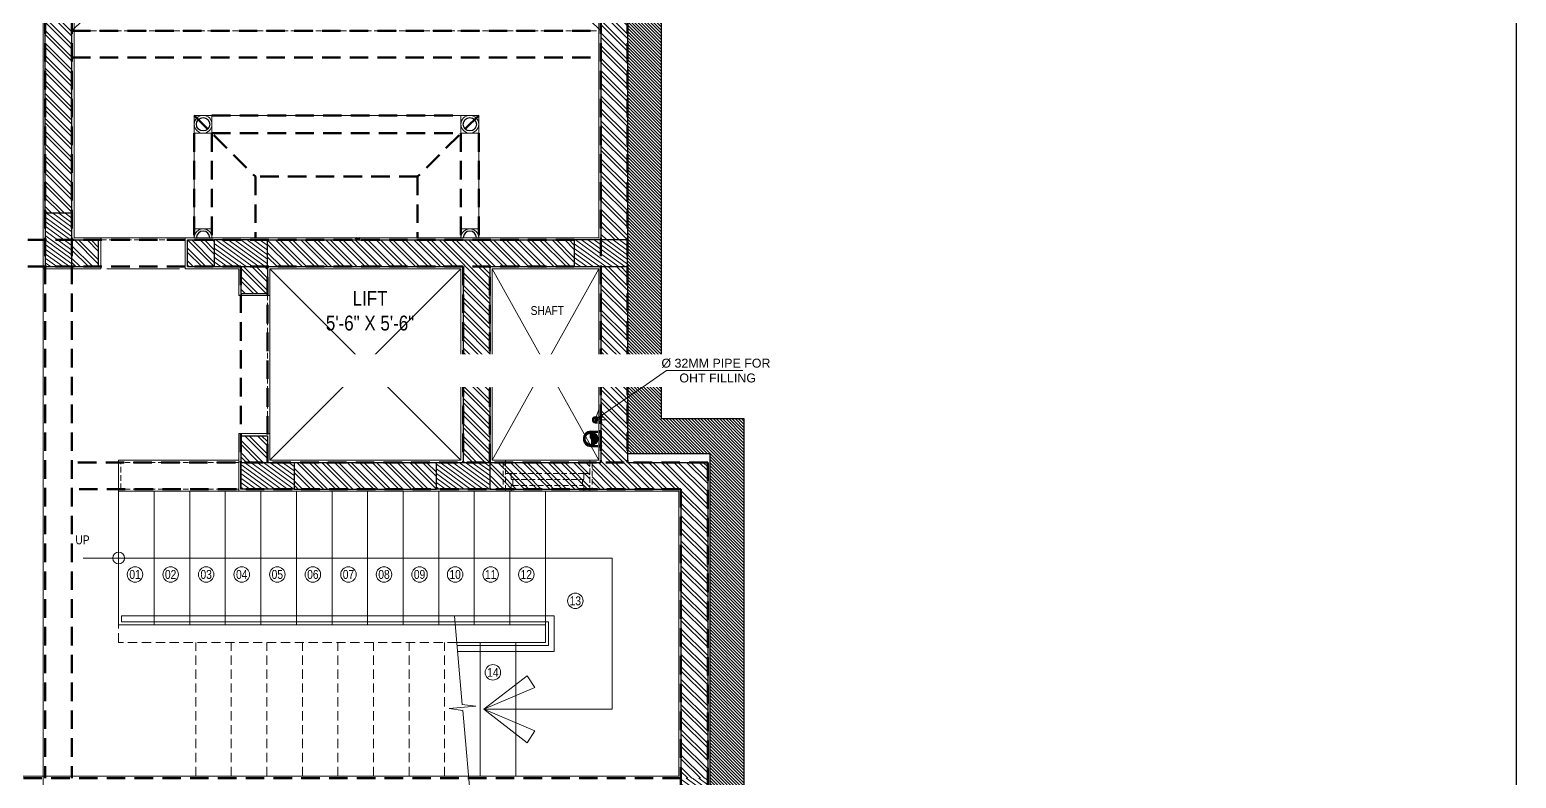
# Model space of a CAD drawing. Header units: inches. Extents: x -190799 to -189704, y -49100 to -46985.
# Drawn here: x -190206 to -189704, y -48061 to -47808 of the extents above; entities that cross this region are included whole.
import ezdxf

# ---------------------------------------------------------------- set-up
doc = ezdxf.new("R2010")
doc.units = ezdxf.units.IN
doc.header["$LTSCALE"] = 25
doc.header["$MEASUREMENT"] = 0
doc.linetypes.add('DASHED2', pattern=[0.375, 0.25, -0.125])
doc.layers.get('0').update_dxf_attribs({"lineweight": 0})
for name, color, linetype, lineweight in [('ANGLE SUPPORT', 7, 'Continuous', 30), ('COLUMN', 1, 'Continuous', 30), ('COLUMNHATCH', 8, 'Continuous', 0), ('cross', 1, 'Continuous', 13), ('CWS', 180, 'Continuous', 18), ('elevation', 6, 'Continuous', 9), ('FURNITURE', 251, 'Continuous', 0), ('hidden', 7, 'DASHED2', 5), ('PLASTER LINE', 1, 'Continuous', 5), ('PP-BEAM', 104, 'DASHED2', 50), ('PP-ROOM 10', 3, 'Continuous', 13), ('PP-ROOM 9', 3, 'Continuous', 13), ('PP-WALL', 7, 'Continuous', 30), ('sechatch', 8, 'Continuous', 0), ('SH - ANGLE SUPPORT', 7, 'Continuous', 30), ('TEXT', 7, 'Continuous', 13), ('WIN', 22, 'Continuous', 0)]:
    doc.layers.add(name, color=color, linetype=linetype, lineweight=lineweight)
doc.layers.add('PP-OUTER ', color=3, linetype='Continuous')
doc.layers.add('SH - RWP', color=140, linetype='Continuous')
doc.styles.add('ARIAL', font='Arial Narrow.ttf')
doc.styles.add('RAJ', font='Arial Narrow.ttf')
doc.dimstyles.new('SANDIM', dxfattribs={"dimtxt": 2, "dimasz": 0.75, "dimexe": 0.5, "dimexo": 0.375, "dimgap": 0.25, "dimtad": 0, "dimdec": 3, "dimzin": 3, "dimdsep": 46, "dimlunit": 4, "dimtxsty": 'ARIAL', "dimblk1": 'ARCHTICK', "dimblk2": 'ARCHTICK', "dimsah": 1, "dimcen": 0.09375, "dimdle": 0.5, "dimclrd": 256, "dimclre": 256, "dimclrt": 256, "dimadec": 0, "dimazin": 0, "dimtfac": 0.75, "dimtdec": 3, "dimtofl": 0, "dimtmove": 1, "dimatfit": 3, "dimldrblk": 'OPEN90', "dimfxl": 1, "dimtolj": 1, "dimtzin": 0, "dimarcsym": 0})
pattern_1 = [(315, (-190005.5472, -48317.744), (2.12132, 2.12132), []), (315, (-190005.5472, -48319.1582), (2.12132, 2.12132), [])]
pattern_2 = [(144.0500546, (141.9624, -2979.5429), (-0.73384782, -1.011912732), [])]
pattern_3 = [(135, (141.9624, -2979.54285), (-0.530330086, -0.530330086), [])]

# ---------------------------------------------------------------- blocks, each defined once
blk = doc.blocks.new('_ArchTick')
at = {"color": 0, "linetype": 'ByBlock', "const_width": 0.15}
blk.add_lwpolyline([(-0.5, -0.5), (0.5, 0.5)], dxfattribs=at)
blk = doc.blocks.new('*X19')
at = {"color": 0}
for p, q in [((113.6, 341.5), (113.7, 341.6)), ((113.7, 341.4), (114.3, 342)), ((113.8, 341.4), (114.3, 341.8)), ((113.9, 341.3), (114.3, 341.7)), ((114, 341.2), (114.3, 341.5)), ((114.1, 341.1), (114.3, 341.3)), ((114.2, 341), (114.3, 341.1)), ((114.3, 340.9), (114.3, 340.9))]:
    blk.add_line(p, q, dxfattribs=at)
blk = doc.blocks.new('rwp')
at = {"layer": 'SH - RWP', "lineweight": 30}
h = blk.add_hatch(color=256, dxfattribs=at)
edge = h.paths.add_edge_path()
edge.add_ellipse((-188950.1, -47122.31), major_axis=(1.13, -1.13), ratio=1, start_angle=96.3386, end_angle=173.6614, ccw=False)
edge.add_ellipse((-188951.1, -47121.06), major_axis=(-1.41, -1.41), ratio=1, start_angle=-45, end_angle=135, ccw=False)
edge.add_ellipse((-188952.1, -47119.81), major_axis=(-1.13, -1.13), ratio=1, start_angle=6.3386, end_angle=83.6614)
at = {"layer": 'SH - ANGLE SUPPORT'}
for p, q in [((-188953.89, -47123.66, -967.95), (-188953.89, -47123.72, -967.95)), ((-188953.89, -47123.66, -967.95), (-188953.89, -47123.72, -967.95)), ((-188953.89, -47123.72, -967.95), (-188953.86, -47123.76, -967.95)), ((-188953.89, -47123.72, -967.95), (-188953.86, -47123.76, -967.95)), ((-188953.16, -47123.76, -967.95), (-188953.86, -47123.76, -967.95)), ((-188953.16, -47123.76, -967.95), (-188953.86, -47123.76, -967.95)), ((-188953.85, -47123.76, -967.95), (-188953.85, -47124.1, -967.95)), ((-188953.85, -47123.76, -967.95), (-188953.85, -47124.1, -967.95)), ((-188953.85, -47124.1, -967.95), (-188953.78, -47124.18, -967.95)), ((-188953.85, -47124.1, -967.95), (-188953.78, -47124.18, -967.95)), ((-188953.67, -47121, -967.95), (-188953.67, -47123.37, -967.95)), ((-188953.67, -47121, -967.95), (-188953.67, -47123.37, -967.95)), ((-188953.67, -47121.75, -967.95), (-188953.35, -47121.75, -967.95)), ((-188953.67, -47121.75, -967.95), (-188953.35, -47121.75, -967.95)), ((-188953.34, -47122.23, -967.95), (-188953.66, -47122.23, -967.95)), ((-188953.34, -47122.23, -967.95), (-188953.66, -47122.23, -967.95)), ((-188953.61, -47123.76, -967.95), (-188953.61, -47124.03, -967.95)), ((-188953.61, -47123.76, -967.95), (-188953.61, -47124.03, -967.95)), ((-188953.4, -47124.03, -967.95), (-188953.4, -47123.76, -967.95)), ((-188953.4, -47124.03, -967.95), (-188953.4, -47123.76, -967.95)), ((-188953.35, -47121.08, -967.95), (-188953.35, -47123.37, -967.95)), ((-188953.35, -47121.08, -967.95), (-188953.35, -47123.37, -967.95)), ((-188953.16, -47124.1, -967.95), (-188953.24, -47124.18, -967.95)), ((-188953.16, -47124.1, -967.95), (-188953.24, -47124.18, -967.95)), ((-188953.12, -47123.72, -967.95), (-188953.16, -47123.76, -967.95)), ((-188953.12, -47123.72, -967.95), (-188953.16, -47123.76, -967.95)), ((-188953.16, -47123.76, -967.95), (-188953.16, -47124.1, -967.95)), ((-188953.16, -47123.76, -967.95), (-188953.16, -47124.1, -967.95)), ((-188953.12, -47123.66, -967.95), (-188953.12, -47123.72, -967.95)), ((-188953.12, -47123.66, -967.95), (-188953.12, -47123.72, -967.95)), ((-188949.07, -47123.66, -967.95), (-188949.07, -47123.72, -967.95)), ((-188949.07, -47123.66, -967.95), (-188949.07, -47123.72, -967.95)), ((-188949.07, -47123.72, -967.95), (-188949.03, -47123.76, -967.95)), ((-188949.07, -47123.72, -967.95), (-188949.03, -47123.76, -967.95)), ((-188949.04, -47123.76, -967.95), (-188948.34, -47123.76, -967.95)), ((-188949.04, -47123.76, -967.95), (-188948.34, -47123.76, -967.95)), ((-188949.03, -47123.76, -967.95), (-188949.03, -47124.1, -967.95)), ((-188949.03, -47123.76, -967.95), (-188949.03, -47124.1, -967.95)), ((-188949.03, -47124.1, -967.95), (-188948.96, -47124.18, -967.95)), ((-188949.03, -47124.1, -967.95), (-188948.96, -47124.18, -967.95)), ((-188948.86, -47122.23, -967.95), (-188948.54, -47122.23, -967.95)), ((-188948.86, -47122.23, -967.95), (-188948.54, -47122.23, -967.95)), ((-188948.86, -47122.23, -967.95), (-188948.54, -47122.23, -967.95)), ((-188948.86, -47122.23, -967.95), (-188948.54, -47122.23, -967.95)), ((-188948.85, -47121.08, -967.95), (-188948.85, -47123.37, -967.95)), ((-188948.85, -47121.08, -967.95), (-188948.85, -47123.37, -967.95)), ((-188948.53, -47121.75, -967.95), (-188948.85, -47121.75, -967.95)), ((-188948.53, -47121.75, -967.95), (-188948.85, -47121.75, -967.95)), ((-188948.53, -47121.75, -967.95), (-188948.85, -47121.75, -967.95)), ((-188948.53, -47121.75, -967.95), (-188948.85, -47121.75, -967.95)), ((-188948.79, -47124.03, -967.95), (-188948.79, -47123.76, -967.95)), ((-188948.79, -47124.03, -967.95), (-188948.79, -47123.76, -967.95)), ((-188948.58, -47123.76, -967.95), (-188948.58, -47124.03, -967.95)), ((-188948.58, -47123.76, -967.95), (-188948.58, -47124.03, -967.95)), ((-188948.53, -47121, -967.95), (-188948.53, -47123.37, -967.95)), ((-188948.53, -47121, -967.95), (-188948.53, -47123.37, -967.95)), ((-188948.34, -47124.1, -967.95), (-188948.42, -47124.18, -967.95)), ((-188948.34, -47124.1, -967.95), (-188948.42, -47124.18, -967.95)), ((-188948.3, -47123.72, -967.95), (-188948.34, -47123.76, -967.95)), ((-188948.3, -47123.72, -967.95), (-188948.34, -47123.76, -967.95)), ((-188948.34, -47123.76, -967.95), (-188948.34, -47124.1, -967.95)), ((-188948.34, -47123.76, -967.95), (-188948.34, -47124.1, -967.95)), ((-188948.3, -47123.66, -967.95), (-188948.3, -47123.72, -967.95)), ((-188948.3, -47123.66, -967.95), (-188948.3, -47123.72, -967.95)), ((-188953.24, -47124.18, -967.95), (-188953.78, -47124.18, -967.95)), ((-188953.24, -47124.18, -967.95), (-188953.78, -47124.18, -967.95)), ((-188953.67, -47124.54, -967.95), (-188953.67, -47124.18, -967.95)), ((-188953.67, -47124.54, -967.95), (-188953.67, -47124.18, -967.95)), ((-188953.67, -47124.54, -967.95), (-188953.61, -47124.59, -967.95)), ((-188953.67, -47124.54, -967.95), (-188953.61, -47124.59, -967.95)), ((-188953.4, -47124.59, -967.95), (-188953.61, -47124.59, -967.95)), ((-188953.4, -47124.59, -967.95), (-188953.61, -47124.59, -967.95)), ((-188953.35, -47124.54, -967.95), (-188953.4, -47124.59, -967.95)), ((-188953.35, -47124.54, -967.95), (-188953.4, -47124.59, -967.95)), ((-188953.35, -47124.54, -967.95), (-188953.35, -47124.18, -967.95)), ((-188953.35, -47124.54, -967.95), (-188953.35, -47124.18, -967.95)), ((-188948.96, -47124.18, -967.95), (-188948.42, -47124.18, -967.95)), ((-188948.96, -47124.18, -967.95), (-188948.42, -47124.18, -967.95)), ((-188948.85, -47124.54, -967.95), (-188948.85, -47124.18, -967.95)), ((-188948.85, -47124.54, -967.95), (-188948.85, -47124.18, -967.95)), ((-188948.85, -47124.54, -967.95), (-188948.79, -47124.59, -967.95)), ((-188948.85, -47124.54, -967.95), (-188948.79, -47124.59, -967.95)), ((-188948.79, -47124.59, -967.95), (-188948.58, -47124.59, -967.95)), ((-188948.79, -47124.59, -967.95), (-188948.58, -47124.59, -967.95)), ((-188948.53, -47124.54, -967.95), (-188948.58, -47124.59, -967.95)), ((-188948.53, -47124.54, -967.95), (-188948.58, -47124.59, -967.95)), ((-188948.53, -47124.54, -967.95), (-188948.53, -47124.18, -967.95)), ((-188948.53, -47124.54, -967.95), (-188948.53, -47124.18, -967.95))]:
    blk.add_line(p, q, dxfattribs=at)
at = {"layer": 'SH - ANGLE SUPPORT', "lineweight": 30, "ltscale": 30}
for radius, start, end in [(2.57, 1.0363, 178.9637), (2.57, 1.0363, 178.9637), (2.25, 358.9649, 180.8913), (2.25, 358.9649, 180.8913)]:
    blk.add_arc((-188951.1, -47121.05, -967.95), radius, start, end, dxfattribs=at)
at = {"layer": 'SH - ANGLE SUPPORT'}
for centre, major_axis, start_param, end_param in [((-188953.86, -47123.95, -967.95), (-0.184, -0.184), 1.32198, 2.080566), ((-188953.86, -47123.95, -967.95), (-0.184, -0.184), 1.32198, 2.080566), ((-188953.39, -47124, -967.95), (-0.157, -0.157), -0.658117, 0.167445), ((-188953.39, -47124, -967.95), (-0.157, -0.157), -0.658117, 0.167445), ((-188953.65, -47123.95, -967.95), (-0.184, -0.184), 1.317026, 2.080566), ((-188953.65, -47123.95, -967.95), (-0.184, -0.184), 1.317026, 2.080566), ((-188953.15, -47123.95, -967.95), (-0.184, 0.184), 1.061026, 1.819613), ((-188953.15, -47123.95, -967.95), (-0.184, 0.184), 1.061026, 1.819613), ((-188949.07, -47123.39, -967.95), (-0.748, -0.748), 3.391711, 3.722963), ((-188949.07, -47123.39, -967.95), (-0.748, -0.748), 3.391711, 3.722963), ((-188949.07, -47123.39, -967.95), (-0.748, -0.748), 3.391711, 3.722963), ((-188949.07, -47123.39, -967.95), (-0.748, -0.748), 3.391711, 3.722963), ((-188949.4, -47123.31, -967.95), (-0.674, -0.674), 3.304859, 3.314801), ((-188949.4, -47123.31, -967.95), (-0.674, -0.674), 3.304859, 3.314801), ((-188949.4, -47123.31, -967.95), (-0.674, -0.674), 3.304859, 3.314801), ((-188949.4, -47123.31, -967.95), (-0.674, -0.674), 3.304859, 3.314801), ((-188949.4, -47123.56, -967.95), (-0.674, 0.674), 4.875655, 4.885597), ((-188949.4, -47123.56, -967.95), (-0.674, 0.674), 4.875655, 4.885597), ((-188949.4, -47123.56, -967.95), (-0.674, 0.674), 4.875655, 4.885597), ((-188949.4, -47123.56, -967.95), (-0.674, 0.674), 4.875655, 4.885597), ((-188949.4, -47123.79, -967.95), (-0.674, 0.674), 4.875655, 4.885597), ((-188949.4, -47123.79, -967.95), (-0.674, 0.674), 4.875655, 4.885597), ((-188949.4, -47123.79, -967.95), (-0.674, 0.674), 4.875655, 4.885597), ((-188949.4, -47123.79, -967.95), (-0.674, 0.674), 4.875655, 4.885597), ((-188948.39, -47121.9, -967.95), (-0.55, -0.55), 0.163266, 0.60927), ((-188948.39, -47121.9, -967.95), (-0.55, -0.55), 0.163266, 0.60927), ((-188948.39, -47121.9, -967.95), (-0.55, -0.55), 0.163266, 0.60927), ((-188948.39, -47121.9, -967.95), (-0.55, -0.55), 0.163266, 0.60927), ((-188948.39, -47122.15, -967.95), (-0.55, -0.55), 0.163266, 0.60927), ((-188948.39, -47122.15, -967.95), (-0.55, -0.55), 0.163266, 0.60927), ((-188948.39, -47122.15, -967.95), (-0.55, -0.55), 0.163266, 0.60927), ((-188948.39, -47122.15, -967.95), (-0.55, -0.55), 0.163266, 0.60927), ((-188948.39, -47122.38, -967.95), (-0.55, 0.55), 1.734062, 2.180066), ((-188948.39, -47122.38, -967.95), (-0.55, 0.55), 1.734062, 2.180066), ((-188948.39, -47122.38, -967.95), (-0.55, 0.55), 1.734062, 2.180066), ((-188948.39, -47122.38, -967.95), (-0.55, 0.55), 1.734062, 2.180066), ((-188953.56, -47124.48, -967.95), (-0.171, 0.171), 5.688779, 5.971834), ((-188953.56, -47124.48, -967.95), (-0.171, 0.171), 5.688779, 5.971834), ((-188953.5, -47124.55, -967.95), (-0.171, 0.171), 5.688779, 6.270402), ((-188953.5, -47124.55, -967.95), (-0.171, 0.171), 5.688779, 6.270402), ((-188953.48, -47124.56, -967.95), (-0.134, 0.134), 5.728383, 6.607487), ((-188953.48, -47124.56, -967.95), (-0.134, 0.134), 5.728383, 6.607487), ((-188953.47, -47124.66, -967.95), (-0.135, -0.135), 4.157023, 5.034816), ((-188953.47, -47124.66, -967.95), (-0.135, -0.135), 4.157023, 5.034816), ((-188953.87, -47123.81, -967.95), (-0.361, -0.361), 1.329768, 1.540799), ((-188953.87, -47123.81, -967.95), (-0.361, -0.361), 1.329768, 1.540799), ((-188953.78, -47124.05, -967.95), (-0.25, 0.25), 3.071035, 3.556541), ((-188953.78, -47124.05, -967.95), (-0.25, 0.25), 3.071035, 3.556541), ((-188953.45, -47124.64, -967.95), (-0.0705, 0.0705), 5.845023, 6.635132), ((-188953.45, -47124.64, -967.95), (-0.0705, 0.0705), 5.845023, 6.635132), ((-188953.77, -47124, -967.95), (-0.317, 0.317), 2.957247, 3.531377), ((-188953.77, -47124, -967.95), (-0.317, 0.317), 2.957247, 3.531377), ((-188953.77, -47124.1, -967.95), (-0.32, 0.32), 2.954779, 3.562598), ((-188953.77, -47124.1, -967.95), (-0.32, 0.32), 2.954779, 3.562598), ((-188953.41, -47124.82, -967.95), (-0.171, -0.171), 4.117982, 4.309007), ((-188953.41, -47124.82, -967.95), (-0.171, -0.171), 4.117982, 4.309007), ((-188953.74, -47124.11, -967.95), (-0.361, -0.361), 1.329768, 1.678717), ((-188953.74, -47124.11, -967.95), (-0.361, -0.361), 1.329768, 1.678717), ((-188953.72, -47124.14, -967.95), (-0.361, -0.361), 1.329768, 1.608854), ((-188953.72, -47124.14, -967.95), (-0.361, -0.361), 1.329768, 1.608854)]:
    blk.add_ellipse(centre, major_axis=major_axis, ratio=1, start_param=start_param, end_param=end_param, dxfattribs=at)
at = {"layer": 'SH - ANGLE SUPPORT', "extrusion": (0, 0, -1)}
for centre, major_axis, start_param, end_param in [((-188953.13, -47123.39, -967.95), (0.748, -0.748), 3.391711, 3.722963), ((-188953.13, -47123.39, -967.95), (0.748, -0.748), 3.391711, 3.722963), ((-188953.81, -47121.9, -967.95), (0.55, -0.55), 0.163266, 0.60927), ((-188953.81, -47121.9, -967.95), (0.55, -0.55), 0.163266, 0.60927), ((-188953.81, -47122.15, -967.95), (0.55, -0.55), 0.163266, 0.60927), ((-188953.81, -47122.15, -967.95), (0.55, -0.55), 0.163266, 0.60927), ((-188953.81, -47122.38, -967.95), (0.55, 0.55), 1.734062, 2.180066), ((-188953.81, -47122.38, -967.95), (0.55, 0.55), 1.734062, 2.180066), ((-188952.8, -47123.31, -967.95), (0.674, -0.674), 3.304859, 3.314801), ((-188952.8, -47123.31, -967.95), (0.674, -0.674), 3.304859, 3.314801), ((-188952.8, -47123.56, -967.95), (0.674, 0.674), 4.875655, 4.885597), ((-188952.8, -47123.56, -967.95), (0.674, 0.674), 4.875655, 4.885597), ((-188952.8, -47123.79, -967.95), (0.674, 0.674), 4.875655, 4.885597), ((-188952.8, -47123.79, -967.95), (0.674, 0.674), 4.875655, 4.885597), ((-188949.04, -47123.95, -967.95), (0.184, 0.184), 1.061026, 1.819613), ((-188949.04, -47123.95, -967.95), (0.184, 0.184), 1.061026, 1.819613), ((-188948.54, -47123.95, -967.95), (0.184, -0.184), 1.317026, 2.080566), ((-188948.54, -47123.95, -967.95), (0.184, -0.184), 1.317026, 2.080566), ((-188948.8, -47124, -967.95), (0.157, -0.157), -0.658117, 0.167445), ((-188948.8, -47124, -967.95), (0.157, -0.157), -0.658117, 0.167445), ((-188948.33, -47123.95, -967.95), (0.184, -0.184), 1.32198, 2.080566), ((-188948.33, -47123.95, -967.95), (0.184, -0.184), 1.32198, 2.080566), ((-188948.43, -47124.1, -967.95), (0.32, 0.32), 2.954779, 3.562598), ((-188948.43, -47124.1, -967.95), (0.32, 0.32), 2.954779, 3.562598), ((-188948.45, -47124.11, -967.95), (0.361, -0.361), 1.329768, 1.678717), ((-188948.45, -47124.11, -967.95), (0.361, -0.361), 1.329768, 1.678717), ((-188948.47, -47124.14, -967.95), (0.361, -0.361), 1.329768, 1.608854), ((-188948.47, -47124.14, -967.95), (0.361, -0.361), 1.329768, 1.608854), ((-188948.42, -47124, -967.95), (0.317, 0.317), 2.957247, 3.531377), ((-188948.42, -47124, -967.95), (0.317, 0.317), 2.957247, 3.531377), ((-188948.42, -47124.05, -967.95), (0.25, 0.25), 3.071035, 3.556541), ((-188948.42, -47124.05, -967.95), (0.25, 0.25), 3.071035, 3.556541), ((-188948.78, -47124.82, -967.95), (0.171, -0.171), 4.117982, 4.309007), ((-188948.78, -47124.82, -967.95), (0.171, -0.171), 4.117982, 4.309007), ((-188948.75, -47124.64, -967.95), (0.0705, 0.0705), 5.845023, 6.635132), ((-188948.75, -47124.64, -967.95), (0.0705, 0.0705), 5.845023, 6.635132), ((-188948.33, -47123.81, -967.95), (0.361, -0.361), 1.329768, 1.540799), ((-188948.33, -47123.81, -967.95), (0.361, -0.361), 1.329768, 1.540799), ((-188948.73, -47124.66, -967.95), (0.135, -0.135), 4.157023, 5.034816), ((-188948.73, -47124.66, -967.95), (0.135, -0.135), 4.157023, 5.034816), ((-188948.72, -47124.56, -967.95), (0.134, 0.134), 5.728383, 6.607487), ((-188948.72, -47124.56, -967.95), (0.134, 0.134), 5.728383, 6.607487), ((-188948.7, -47124.55, -967.95), (0.171, 0.171), 5.688779, 6.270402), ((-188948.7, -47124.55, -967.95), (0.171, 0.171), 5.688779, 6.270402), ((-188948.64, -47124.48, -967.95), (0.171, 0.171), 5.688779, 5.971834), ((-188948.64, -47124.48, -967.95), (0.171, 0.171), 5.688779, 5.971834)]:
    blk.add_ellipse(centre, major_axis=major_axis, ratio=1, start_param=start_param, end_param=end_param, dxfattribs=at)
at = {"layer": 'SH - RWP', "lineweight": 30}
for radius in [2.25, 2]:
    blk.add_circle((-188951.1, -47121.06, -967.95), radius, dxfattribs=at)
for centre, start, end in [((-188952.1, -47119.81, -967.95), 231.3386, 308.6614), ((-188950.1, -47122.31, -967.95), 51.3386, 128.6614)]:
    blk.add_arc(centre, 1.6, start, end, dxfattribs=at)
at = {"layer": 'SH - ANGLE SUPPORT', "extrusion": (0, 0, -1)}
for p, xscale, yscale, zscale, rotation in [((188890.03, -47102.88, 967.95), 0.1862546400225255, 0.1862546399643179, -0.1862546400225255, 270.0000000000002), ((188890.03, -47102.88, 967.95), 0.1862546400225255, 0.1862546400225255, -0.1862546400225255, 270), ((188889.77, -47102.89, 967.95), 0.1862546400225255, 0.1862546399643179, -0.1862546400225255, 270.0000000000002), ((188889.77, -47102.89, 967.95), 0.1862546400225255, 0.1862546400225255, -0.1862546400225255, 270), ((189012.43, -47102.89, 967.95), -0.1862546400225255, 0.1862546400225255, -0.1862546400003328, 90.00000000000017), ((189012.43, -47102.89, 967.95), -0.1862546400225255, 0.1862546400225255, -0.1862546400225255, 89.99999999999997), ((189012.16, -47102.88, 967.95), -0.1862546400225255, 0.1862546400225255, -0.1862546400003328, 90.00000000000017), ((189012.16, -47102.88, 967.95), -0.1862546400225255, 0.1862546400225255, -0.1862546400225255, 89.99999999999997)]:
    blk.add_blockref('*X19', p, dxfattribs=dict(at, xscale=xscale, yscale=yscale, zscale=zscale, rotation=rotation))
blk = doc.blocks.new('*X28')
at = {"color": 0}
for p, q in [((113.6, 341.5), (113.7, 341.6)), ((113.7, 341.4), (114.3, 342)), ((113.8, 341.4), (114.3, 341.8)), ((113.9, 341.3), (114.3, 341.7)), ((114, 341.2), (114.3, 341.5)), ((114.1, 341.1), (114.3, 341.3)), ((114.2, 341), (114.3, 341.1)), ((114.3, 340.9), (114.3, 340.9))]:
    blk.add_line(p, q, dxfattribs=at)
blk = doc.blocks.new('cws')
at = {"layer": 'ANGLE SUPPORT'}
for p, q in [((-188748.61, -47939.01), (-188747.84, -47939.01)), ((-188748.61, -47941.01), (-188747.87, -47941.01)), ((-188748.6, -47939.28), (-188747.84, -47939.28)), ((-188748.6, -47940.74), (-188747.87, -47940.74)), ((-188748.25, -47941.01), (-188748.25, -47940.74)), ((-188748.21, -47939.01), (-188748.21, -47939.28)), ((-188747.34, -47940.59), (-188747.3, -47940.59)), ((-188747.34, -47941.17), (-188747.3, -47941.17)), ((-188747.3, -47938.86), (-188747.26, -47938.86)), ((-188747.3, -47940.59), (-188747.27, -47940.62)), ((-188747.3, -47941.17), (-188747.27, -47941.14)), ((-188747.27, -47940.62), (-188747.01, -47940.62)), ((-188747.27, -47940.62), (-188747.27, -47941.14)), ((-188747.07, -47940.8), (-188747.27, -47940.8)), ((-188747.27, -47940.96), (-188747.07, -47940.96)), ((-188747.27, -47941.14), (-188747.01, -47941.14)), ((-188747.26, -47938.86), (-188747.23, -47938.89)), ((-188747.26, -47939.44), (-188747.23, -47939.41)), ((-188747.23, -47938.89), (-188746.97, -47938.89)), ((-188747.23, -47938.89), (-188747.23, -47939.41)), ((-188747.03, -47939.07), (-188747.23, -47939.07)), ((-188747.23, -47939.23), (-188747.03, -47939.23)), ((-188747.23, -47939.41), (-188746.97, -47939.41)), ((-188747.01, -47940.62), (-188746.95, -47940.67)), ((-188747.01, -47941.14), (-188746.95, -47941.08)), ((-188746.97, -47938.89), (-188746.92, -47938.94)), ((-188746.97, -47939.41), (-188746.92, -47939.35)), ((-188746.95, -47940.67), (-188746.95, -47941.08)), ((-188746.54, -47940.75), (-188746.95, -47940.75)), ((-188746.54, -47941.02), (-188746.95, -47941.02)), ((-188746.92, -47938.94), (-188746.92, -47939.35)), ((-188746.92, -47939.01), (-188746.88, -47939.01)), ((-188746.51, -47939.02), (-188746.92, -47939.02)), ((-188746.51, -47939.29), (-188746.92, -47939.29)), ((-188746.54, -47940.75), (-188746.48, -47940.81)), ((-188746.54, -47941.02), (-188746.48, -47940.96)), ((-188746.51, -47939.02), (-188746.45, -47939.08)), ((-188746.51, -47939.29), (-188746.45, -47939.23)), ((-188746.45, -47939.08), (-188746.45, -47939.23))]:
    blk.add_line(p, q, dxfattribs=at)
for centre, radius, start, end in [((-188748.6, -47940.01), 1, 90, 270), ((-188748.6, -47940.01), 0.73, 90, 270), ((-188747.46, -47941.11), 0.717, 149.3307, 172.4088), ((-188747.43, -47938.92), 0.717, 187.5912, 210.6693), ((-188748.47, -47940.65), 0.527, 315.9279, 349.5546), ((-188748.43, -47939.38), 0.527, 10.4454, 44.0721), ((-188747.12, -47940.61), 0.195, 285.7923, 329.2561), ((-188747.12, -47940.99), 0.195, 30.4601, 74.2077), ((-188747.09, -47940.79), 0.167, 277.2927, 324.5939), ((-188747.12, -47941.15), 0.195, 30.7439, 74.2077), ((-188747.09, -47938.88), 0.195, 285.7923, 329.2561), ((-188747.09, -47939.26), 0.195, 30.4601, 74.2077), ((-188747.05, -47939.06), 0.167, 277.2927, 324.5939), ((-188747.09, -47939.42), 0.195, 30.7439, 74.2077), ((-188747.1, -47941.19), 0.399, 40.9574, 68.7748), ((-188747.06, -47939.46), 0.399, 40.9574, 68.7748), ((-188747.15, -47941.18), 0.507, 34.4378, 59.5944), ((-188747.11, -47939.45), 0.507, 34.4378, 59.5944), ((-188746.53, -47940.87), 0.272, 190.943, 212.1599), ((-188746.49, -47939.14), 0.272, 190.943, 212.1599), ((-188747.04, -47941.18), 0.511, 34.2964, 57.138), ((-188746.52, -47940.85), 0.215, 193.2122, 232.1741), ((-188747, -47939.45), 0.511, 34.2964, 57.138), ((-188746.48, -47939.12), 0.215, 193.2122, 232.1741), ((-188747.04, -47941.15), 0.576, 31.1901, 44.4882), ((-188746.41, -47940.84), 0.215, 193.1799, 233.0945), ((-188747, -47939.42), 0.576, 31.1901, 44.4882), ((-188746.37, -47939.11), 0.215, 193.1799, 233.0945), ((-188746.99, -47941.12), 0.576, 31.1901, 40.9277), ((-188746.44, -47940.81), 0.113, 199.8952, 245.165), ((-188746.95, -47939.39), 0.576, 31.1901, 40.9277), ((-188746.4, -47939.08), 0.113, 199.8952, 245.165), ((-188746.19, -47939.04), 0.272, 190.943, 201.8879)]:
    blk.add_arc(centre, radius, start, end, dxfattribs=at)
at = {"layer": 'CWS', "ltscale": 150}
for radius in [0.73, 0.561]:
    blk.add_circle((-188748.6, -47940.01), radius, dxfattribs=at)
for centre, start, end in [((-188748.35, -47939.73), 132.4277, 227.5723), ((-188748.86, -47940.29), 312.4277, 47.5723)]:
    blk.add_arc(centre, 0.38, start, end, dxfattribs=at)
at = {"layer": 'ANGLE SUPPORT', "xscale": -0.1401260252764783, "yscale": 0.1401260252764783, "zscale": 0.1401260252764783, "rotation": 179.9999999999999}
for p in [(-188762.97, -47892.95), (-188762.97, -47893.11), (-188762.93, -47891.22), (-188762.93, -47891.38)]:
    blk.add_blockref('*X28', p, dxfattribs=at)
blk = doc.blocks.new('zw$A20')
at = {"layer": 'CWS', "ltscale": 30, "insert": (47.79, -35.06), "char_height": 3, "width": 282.5391, "attachment_point": 5, "style": 'RAJ', "bg_fill": 2}
blk.add_mtext('{\\fArial|b0|i0|c0|p34;%%C 32MM PIPE FOR\\P OHT FILLING}', dxfattribs=at)
at = {"layer": 'CWS', "ltscale": 30}
blk.add_leader([(7.05, -51.6), (31.1, -35.04), (56.81, -35.04)], dimstyle='SANDIM', override={"dimasz": 3, "dimgap": 0.25, "dimtad": 0, "dimarcsym": 2}, dxfattribs=at)

msp = doc.modelspace()

# ---------------------------------------------------------------- hatches: boundary and pattern name
at = {"layer": 'COLUMNHATCH', "ltscale": 5}
h = msp.add_hatch(dxfattribs=at)
h.set_pattern_fill('ANSI31', color=5, scale=6, angle=90, style=0)
h.set_pattern_definition(pattern_3)
h.paths.add_polyline_path([(-189965.0167, -47625.8675), (-189976.2667, -47625.8675), (-189976.2667, -47637.127), (-190004.1104, -47637.127), (-190004.1104, -47879.3675), (-190004.1104, -47888.3675), (-190004.1104, -47951.3675), (-189976.4028, -47951.3675), (-189964.9028, -47951.3675), (-189964.9028, -47939.6015), (-189992.7648, -47939.6015), (-189992.7648, -47648.377), (-189965.0167, -47648.377)])
h = msp.add_hatch(dxfattribs=at)
h.set_pattern_fill('ANSI31', color=256, scale=10, angle=99.050055, style=0)
h.set_pattern_definition(pattern_2)
h.paths.add_polyline_path([(-190200.6104, -47870.3675), (-190200.6104, -47888.3675), (-190191.6104, -47888.3675), (-190191.6104, -47870.3675)])
h = msp.add_hatch(dxfattribs=at)
h.set_pattern_fill('ANSI31', color=256, scale=10, angle=99.050055, style=0)
h.set_pattern_definition(pattern_2)
h.paths.add_polyline_path([(-190143.6104, -47888.3675), (-190125.6104, -47888.3675), (-190125.6104, -47879.3675), (-190143.6104, -47879.3675)])
h = msp.add_hatch(dxfattribs=at)
h.set_pattern_fill('ANSI31', color=256, scale=10, angle=99.050055, style=0)
h.set_pattern_definition(pattern_2)
h.paths.add_polyline_path([(-190022.1104, -47888.3675), (-190004.1104, -47888.3675), (-190004.1104, -47879.3675), (-190022.1104, -47879.3675)])
h = msp.add_hatch(dxfattribs=at)
h.set_pattern_fill('ANSI31', color=5, scale=6, angle=90, style=0)
h.set_pattern_definition(pattern_3)
h.paths.add_polyline_path([(-189964.9028, -47951.3675), (-189976.4028, -47951.3675), (-189976.4028, -48128.3675), (-189977.1104, -48128.3675), (-189977.1104, -48219.3675), (-189961.068, -48219.3675), (-189961.068, -48190.6175), (-189964.9028, -48190.6175)])
h = msp.add_hatch(dxfattribs=at)
h.set_pattern_fill('ANSI31', color=256, scale=10, angle=99.050055, style=0)
h.set_pattern_definition(pattern_2)
h.paths.add_polyline_path([(-190134.6104, -47954.3675), (-190116.6104, -47954.3675), (-190116.6104, -47963.3675), (-190134.6104, -47963.3675)])
h = msp.add_hatch(dxfattribs=at)
h.set_pattern_fill('ANSI31', color=256, scale=10, angle=99.050055, style=0)
h.set_pattern_definition(pattern_2)
h.paths.add_polyline_path([(-190068.6104, -47954.3675), (-190050.6104, -47954.3675), (-190050.6104, -47963.3675), (-190068.6104, -47963.3675)])
h = msp.add_hatch(dxfattribs=at)
h.set_pattern_fill('ANSI31', color=256, scale=10, angle=99.050055, style=0)
h.set_pattern_definition(pattern_2)
h.paths.add_polyline_path([(-189986.1104, -48060.8675), (-189986.1104, -48084.8675), (-189977.1104, -48084.8675), (-189977.1104, -48060.8675)])
at = {"layer": 'sechatch', "ltscale": 30}
h = msp.add_hatch(dxfattribs=at)
h.set_pattern_fill('ANSI32,_O', color=256, scale=8, angle=270)
h.set_pattern_definition(pattern_1)
h.paths.add_polyline_path([(-190001.1104, -47625.8675), (-190022.1104, -47625.8675), (-190022.1104, -47634.8675), (-190013.1104, -47634.8675), (-190013.1104, -47879.3675), (-190004.2648, -47879.3675), (-190004.2648, -47637.127), (-190004.1104, -47634.8675), (-190001.1104, -47634.8675)])
h = msp.add_hatch(dxfattribs=at)
h.set_pattern_fill('ANSI32,_O', color=256, scale=8, angle=270)
h.set_pattern_definition(pattern_1)
h.paths.add_polyline_path([(-190191.6104, -47790.8675), (-190200.6104, -47790.8675), (-190200.6104, -47870.3675), (-190191.6104, -47870.3675)])
h = msp.add_hatch(dxfattribs=at)
h.set_pattern_fill('ANSI32,_O', color=256, scale=8, angle=270)
h.set_pattern_definition(pattern_1)
h.paths.add_polyline_path([(-190182.6104, -47879.3675), (-190191.6104, -47879.3675), (-190191.6104, -47888.3675), (-190182.6104, -47888.3675)])
h = msp.add_hatch(dxfattribs=at)
h.set_pattern_fill('ANSI32,_O', color=256, scale=8, angle=270)
h.set_pattern_definition(pattern_1)
h.paths.add_polyline_path([(-190143.6104, -47879.3675), (-190152.6104, -47879.3675), (-190152.6104, -47888.3675), (-190143.6104, -47888.3675)])
h = msp.add_hatch(dxfattribs=at)
h.set_pattern_fill('ANSI32,_O', color=256, scale=8, angle=270)
h.set_pattern_definition(pattern_1)
h.paths.add_polyline_path([(-190022.1104, -47879.3675), (-190125.6104, -47879.3675), (-190125.6104, -47888.3675), (-190059.6104, -47888.3675), (-190059.6104, -47954.3675), (-190050.6104, -47954.3675), (-190050.6104, -47888.3675), (-190022.1104, -47888.3675)])
h = msp.add_hatch(dxfattribs=at)
h.set_pattern_fill('ANSI32,_O', color=256, scale=8, angle=270)
h.set_pattern_definition(pattern_1)
h.paths.add_polyline_path([(-190125.6104, -47888.3675), (-190134.6104, -47888.3675), (-190134.6104, -47897.3675), (-190125.6104, -47897.3675)])
h = msp.add_hatch(dxfattribs=at)
h.set_pattern_fill('ANSI32,_O', color=256, scale=8, angle=270)
h.set_pattern_definition(pattern_1)
h.paths.add_polyline_path([(-189977.1104, -47954.3675), (-190004.1104, -47954.3675), (-190004.1104, -47951.3675), (-190004.2648, -47951.3675), (-190004.2648, -47888.3675), (-190013.1104, -47888.3675), (-190013.1104, -47954.3675), (-190016.1104, -47954.3675), (-190016.1104, -47963.3675), (-189986.1104, -47963.3675), (-189986.1104, -48060.8675), (-189977.1104, -48060.8675)])
h = msp.add_hatch(dxfattribs=at)
h.set_pattern_fill('ANSI32,_O', color=256, scale=8, angle=270)
h.set_pattern_definition(pattern_1)
h.paths.add_polyline_path([(-190125.6104, -47945.3675), (-190134.6104, -47945.3675), (-190134.6104, -47954.3675), (-190125.6104, -47954.3675)])
h = msp.add_hatch(dxfattribs=at)
h.set_pattern_fill('ANSI32,_O', color=256, scale=8, angle=270)
h.set_pattern_definition(pattern_1)
h.paths.add_polyline_path([(-190068.6104, -47954.3675), (-190116.6104, -47954.3675), (-190116.6104, -47963.3675), (-190068.6104, -47963.3675)])
h = msp.add_hatch(dxfattribs=at)
h.set_pattern_fill('ANSI32,_O', color=256, scale=8, angle=270)
h.set_pattern_definition(pattern_1)
h.paths.add_polyline_path([(-190046.1104, -47954.3675), (-190050.6104, -47954.3675), (-190050.6104, -47963.3675), (-190046.1104, -47963.3675)])
h = msp.add_hatch(dxfattribs=at)
h.set_pattern_fill('ANSI32,_O', color=256, scale=8, angle=270)
h.set_pattern_definition(pattern_1)
h.paths.add_polyline_path([(-190045.3604, -47958.1175), (-190045.3604, -47954.3675), (-190046.1104, -47954.3675), (-190046.1104, -47963.3675), (-190045.3604, -47963.3675)])
h = msp.add_hatch(dxfattribs=at)
h.set_pattern_fill('ANSI32,_O', color=256, scale=8, angle=270)
h.set_pattern_definition(pattern_1)
h.paths.add_polyline_path([(-190016.8604, -47954.3675), (-190045.3604, -47954.3675), (-190045.3604, -47958.1175), (-190043.3604, -47958.1175), (-190018.8604, -47958.1175), (-190016.8604, -47958.1175)])
h = msp.add_hatch(dxfattribs=at)
h.set_pattern_fill('ANSI32,_O', color=256, scale=8, angle=270)
h.set_pattern_definition(pattern_1)
h.paths.add_polyline_path([(-190042.8604, -47960.1175), (-190043.3604, -47960.1175), (-190043.3604, -47958.1175), (-190045.3604, -47958.1175), (-190045.3604, -47963.3675), (-190043.3604, -47963.3675), (-190043.3604, -47962.1175), (-190042.8604, -47962.1175)])
h = msp.add_hatch(dxfattribs=at)
h.set_pattern_fill('ANSI32,_O', color=256, scale=8, angle=270)
h.set_pattern_definition(pattern_1)
h.paths.add_polyline_path([(-190018.8604, -47958.1175), (-190043.3604, -47958.1175), (-190043.3604, -47960.1175), (-190042.8604, -47960.1175), (-190019.3604, -47960.1175), (-190018.8604, -47960.1175)])
h = msp.add_hatch(dxfattribs=at)
h.set_pattern_fill('ANSI32,_O', color=256, scale=8, angle=270)
h.set_pattern_definition(pattern_1)
h.paths.add_polyline_path([(-190019.3604, -47960.1175), (-190042.8604, -47960.1175), (-190042.8604, -47962.1175), (-190019.3604, -47962.1175)])
h = msp.add_hatch(dxfattribs=at)
h.set_pattern_fill('ANSI32,_O', color=256, scale=8, angle=270)
h.set_pattern_definition(pattern_1)
h.paths.add_polyline_path([(-190016.8604, -47958.1175), (-190018.8604, -47958.1175), (-190018.8604, -47960.1175), (-190019.3604, -47960.1175), (-190019.3604, -47962.1175), (-190018.8604, -47962.1175), (-190018.8604, -47963.3675), (-190016.8604, -47963.3675)])
h = msp.add_hatch(dxfattribs=at)
h.set_pattern_fill('ANSI32,_O', color=256, scale=8, angle=270)
h.set_pattern_definition(pattern_1)
h.paths.add_polyline_path([(-190018.8604, -47962.1175), (-190019.3604, -47962.1175), (-190042.8604, -47962.1175), (-190043.3604, -47962.1175), (-190043.3604, -47963.3675), (-190018.8604, -47963.3675)])

# ---------------------------------------------------------------- linework, layer by layer
at = {"layer": 'COLUMN'}
for points in [[(-190200.6104, -47870.3675), (-190200.6104, -47888.3675), (-190191.6104, -47888.3675), (-190191.6104, -47870.3675)], [(-190143.6104, -47888.3675), (-190125.6104, -47888.3675), (-190125.6104, -47879.3675), (-190143.6104, -47879.3675)], [(-190022.1104, -47888.3675), (-190004.1104, -47888.3675), (-190004.1104, -47879.3675), (-190022.1104, -47879.3675)], [(-190134.6104, -47954.3675), (-190116.6104, -47954.3675), (-190116.6104, -47963.3675), (-190134.6104, -47963.3675)], [(-190068.6104, -47954.3675), (-190050.6104, -47954.3675), (-190050.6104, -47963.3675), (-190068.6104, -47963.3675)]]:
    msp.add_lwpolyline(points, close=True, dxfattribs=at)
at = {"layer": 'cross'}
for p, q in [((-190191.6104, -47808.8675), (-190013.1104, -47634.8675)), ((-190013.1104, -47808.8675), (-190191.6104, -47634.8675))]:
    msp.add_line(p, q, dxfattribs=at)
at = {"layer": 'elevation'}
for p, q in [((-190144.3604, -47837.3675), (-190060.3604, -47837.3675)), ((-190150.3604, -47875.6175), (-190150.3604, -47843.3675)), ((-190054.3604, -47843.3675), (-190054.3604, -47875.6175)), ((-190181.8604, -47878.6175), (-190153.3604, -47878.6175)), ((-190124.8604, -47953.6175), (-190060.3604, -47889.1175)), ((-190060.3604, -47953.6175), (-190124.8604, -47889.1175)), ((-190049.8604, -47953.6175), (-190013.8604, -47889.1175)), ((-190013.8604, -47953.6175), (-190049.8604, -47889.1175)), ((-190124.8604, -47898.1175), (-190124.8604, -47944.6175)), ((-190175.8604, -47953.6175), (-190135.3604, -47953.6175)), ((-190175.8604, -47953.6175), (-190175.8604, -47964.1175)), ((-190175.8604, -47964.1175), (-190135.3604, -47964.1175))]:
    msp.add_line(p, q, dxfattribs=at)
at = {"layer": 'FURNITURE'}
for p, q in [((-190175.8604, -48009.1175), (-190175.8604, -47964.1175)), ((-190163.8604, -48009.1175), (-190163.8604, -47964.1175)), ((-190151.8604, -48009.1175), (-190151.8604, -47964.1175)), ((-190139.8604, -48009.1175), (-190139.8604, -47964.1175)), ((-190127.8604, -48009.1175), (-190127.8604, -47964.1175)), ((-190115.8604, -48009.1175), (-190115.8604, -47964.1175)), ((-190103.8604, -48009.1175), (-190103.8604, -47964.1175)), ((-190091.8604, -48009.1175), (-190091.8604, -47964.1175)), ((-190079.8604, -48009.1175), (-190079.8604, -47964.1175)), ((-190067.8604, -48009.1175), (-190067.8604, -47964.1175)), ((-190055.8604, -48009.1175), (-190055.8604, -47964.1175)), ((-190043.8604, -48009.1175), (-190043.8604, -47964.1175)), ((-190031.8604, -48009.1175), (-190031.8604, -47964.1175)), ((-190009.3604, -47986.6175), (-190187.7758, -47986.6175)), ((-190009.3604, -48037.6175), (-190009.3604, -47986.6175)), ((-190174.8604, -48008.1175), (-190174.8604, -48006.1175)), ((-190174.8604, -48006.1175), (-190028.8604, -48006.1175)), ((-190028.8604, -48006.1175), (-190028.8604, -48018.1175)), ((-190031.8604, -48009.1175), (-190175.8604, -48009.1175)), ((-190174.8604, -48008.1175), (-190030.8604, -48008.1175)), ((-190031.8604, -48015.1175), (-190031.8604, -48009.1175)), ((-190030.8604, -48008.1175), (-190030.8604, -48016.1175)), ((-190031.8604, -48015.1175), (-190061.7691, -48015.1175)), ((-190030.8604, -48016.1175), (-190061.6816, -48016.1175)), ((-190053.8604, -48060.1175), (-190053.8604, -48015.1175)), ((-190041.8604, -48060.1175), (-190041.8604, -48015.1175)), ((-190028.8604, -48018.1175), (-190061.5066, -48018.1175)), ((-190009.3604, -48037.6175), (-190052.5984, -48037.6175))]:
    msp.add_line(p, q, dxfattribs=at)
at = {"layer": 'FURNITURE', "linetype": 'DASHED2', "ltscale": 0.5}
for p, q in [((-190175.8604, -48015.1175), (-190175.8604, -48009.1175)), ((-190061.7691, -48015.1175), (-190175.8604, -48015.1175)), ((-190149.8604, -48060.1175), (-190149.8604, -48015.1175)), ((-190137.8604, -48060.1175), (-190137.8604, -48015.1175)), ((-190125.8604, -48060.1175), (-190125.8604, -48015.1175)), ((-190113.8604, -48060.1175), (-190113.8604, -48015.1175)), ((-190101.8604, -48060.1175), (-190101.8604, -48015.1175)), ((-190089.8604, -48060.1175), (-190089.8604, -48015.1175)), ((-190077.8604, -48060.1175), (-190077.8604, -48015.1175)), ((-190065.8604, -48060.1175), (-190065.8604, -48015.1175))]:
    msp.add_line(p, q, dxfattribs=at)
at = {"layer": 'FURNITURE'}
for points in [[(-190062.546, -48006.2368), (-190059.9455, -48035.9609), (-190055.3028, -48036.5357), (-190064.3694, -48037.329), (-190059.7635, -48038.0408), (-190056.7315, -48072.697)], [(-190052.5984, -48037.6175), (-190038.0221, -48026.3413), (-190035.3784, -48030.3141), (-190052.5984, -48037.6175)], [(-190052.5984, -48037.6175), (-190038.0221, -48048.8936), (-190035.3784, -48044.9208), (-190052.5984, -48037.6175)]]:
    msp.add_lwpolyline(points, dxfattribs=at)
msp.add_circle((-190175.8604, -47986.6175), 2, dxfattribs=at)
at = {"layer": 'hidden', "ltscale": 0.3}
for p, q in [((-190190.8604, -47808.8675), (-190013.8604, -47808.8675)), ((-190181.8604, -47879.3675), (-190153.3604, -47879.3675)), ((-190125.6104, -47944.6175), (-190125.6104, -47898.1175)), ((-190135.3604, -47954.3675), (-190175.1104, -47954.3675)), ((-190175.1104, -47963.3675), (-190175.1104, -47954.3675)), ((-190046.1104, -47954.3675), (-190046.1104, -47963.3675)), ((-190016.8604, -47953.6175), (-190045.3604, -47953.6175)), ((-190045.3604, -47953.6175), (-190045.3604, -47964.1175)), ((-190045.3604, -47954.3675), (-190016.8604, -47954.3675)), ((-190016.8604, -47953.6175), (-190016.8604, -47964.1175)), ((-190016.1104, -47954.3675), (-190016.1104, -47963.3675)), ((-190043.3604, -47958.1175), (-190018.8604, -47958.1175)), ((-190042.8604, -47960.1175), (-190019.3604, -47960.1175)), ((-190135.3604, -47963.3675), (-190175.1104, -47963.3675)), ((-190043.3604, -47964.1175), (-190018.8604, -47964.1175)), ((-190042.8604, -47962.1175), (-190019.3604, -47962.1175))]:
    msp.add_line(p, q, dxfattribs=at)
for points in [[(-190045.3604, -47964.1175), (-190045.3604, -47958.1175), (-190043.3604, -47958.1175), (-190043.3604, -47960.1175), (-190042.8604, -47960.1175), (-190042.8604, -47962.1175), (-190043.3604, -47962.1175), (-190043.3604, -47964.1175)], [(-190016.8604, -47964.1175), (-190016.8604, -47958.1175), (-190018.8604, -47958.1175), (-190018.8604, -47960.1175), (-190019.3604, -47960.1175), (-190019.3604, -47962.1175), (-190018.8604, -47962.1175), (-190018.8604, -47964.1175)]]:
    msp.add_lwpolyline(points, close=True, dxfattribs=at)
at = {"layer": 'PLASTER LINE', "ltscale": 30}
for p, q in [((-190013.8604, -47635.6175), (-190013.8604, -47878.6175)), ((-190201.3604, -47790.1175), (-190201.3604, -47889.1175)), ((-190190.8604, -47790.1175), (-190190.8604, -47878.6175)), ((-190181.8604, -47878.6175), (-190190.8604, -47878.6175)), ((-190181.8604, -47889.1175), (-190181.8604, -47878.6175)), ((-190153.3604, -47889.1175), (-190153.3604, -47878.6175)), ((-190153.3604, -47878.6175), (-190013.8604, -47878.6175)), ((-190201.3604, -47889.1175), (-190181.8604, -47889.1175)), ((-190153.3604, -47889.1175), (-190135.3604, -47889.1175)), ((-190135.3604, -47898.1175), (-190135.3604, -47889.1175)), ((-190124.8604, -47898.1175), (-190124.8604, -47889.1175)), ((-190060.3604, -47889.1175), (-190124.8604, -47889.1175)), ((-190060.3604, -47889.1175), (-190060.3604, -47953.6175)), ((-190049.8604, -47889.1175), (-190049.8604, -47953.6175)), ((-190049.8604, -47889.1175), (-190013.8604, -47889.1175)), ((-190013.8604, -47889.1175), (-190013.8604, -47953.6175)), ((-190135.3604, -47898.1175), (-190124.8604, -47898.1175)), ((-190135.3604, -47944.6175), (-190135.3604, -47964.1175)), ((-190135.3604, -47944.6175), (-190124.8604, -47944.6175)), ((-190124.8604, -47944.6175), (-190124.8604, -47953.6175)), ((-190060.3604, -47953.6175), (-190124.8604, -47953.6175)), ((-190013.8604, -47953.6175), (-190049.8604, -47953.6175)), ((-189986.8604, -47964.1175), (-190135.3604, -47964.1175)), ((-189986.8604, -48060.1175), (-189986.8604, -47964.1175)), ((-189986.8604, -48060.1175), (-190201.3604, -48060.1175)), ((-190201.3604, -48060.1175), (-190201.3604, -48070.6175))]:
    msp.add_line(p, q, dxfattribs=at)
for points in [[(-190144.3604, -47837.3675), (-190150.3604, -47837.3675), (-190150.3604, -47843.3675), (-190144.3604, -47843.3675)], [(-190054.3604, -47837.3675), (-190060.3604, -47837.3675), (-190060.3604, -47843.3675), (-190054.3604, -47843.3675)]]:
    msp.add_lwpolyline(points, close=True, dxfattribs=at)
for points in [[(-190144.3604, -47878.6175), (-190144.3604, -47875.6175), (-190150.3604, -47875.6175), (-190150.3604, -47878.6175)], [(-190060.3604, -47878.6175), (-190060.3604, -47875.6175), (-190054.3604, -47875.6175), (-190054.3604, -47878.6175)]]:
    msp.add_lwpolyline(points, dxfattribs=at)
for centre in [(-190147.3604, -47840.3675), (-190057.3604, -47840.3675)]:
    msp.add_circle(centre, 3, dxfattribs=at)
for centre in [(-190147.3604, -47878.6175), (-190057.3604, -47878.6175)]:
    msp.add_arc(centre, 3, 0, 180, dxfattribs=at)
at = {"layer": 'PP-BEAM'}
for p, q in [((-190200.6104, -47634.8675), (-190200.6104, -48060.8675)), ((-190191.6104, -47634.8675), (-190191.6104, -48060.8675)), ((-190013.1104, -47634.8675), (-190013.1104, -47954.3675)), ((-190004.1104, -47634.8675), (-190004.1104, -47954.3675)), ((-190191.6104, -47808.8675), (-190013.1104, -47808.8675)), ((-190191.6104, -47817.8675), (-190013.1104, -47817.8675)), ((-190150.3604, -47837.3675), (-190129.7354, -47857.9925)), ((-190144.3604, -47837.3675), (-190060.3604, -47837.3675)), ((-190054.3604, -47837.3675), (-190074.9854, -47857.9925)), ((-190150.3604, -47843.3675), (-190150.3604, -47878.6175)), ((-190144.3604, -47843.3675), (-190144.3604, -47878.6175)), ((-190144.3604, -47843.3675), (-190060.3604, -47843.3675)), ((-190060.3604, -47843.3675), (-190060.3604, -47878.6175)), ((-190054.3604, -47843.3675), (-190054.3604, -47878.6175)), ((-190074.9854, -47857.9925), (-190129.7354, -47857.9925)), ((-190129.7354, -47857.9925), (-190129.7354, -47878.6175)), ((-190074.9854, -47857.9925), (-190074.9854, -47878.6175)), ((-190022.1104, -47879.3675), (-190260.6104, -47879.3675)), ((-190095.9804, -47878.6175), (-190095.2304, -47879.3675)), ((-190094.4804, -47878.6175), (-190095.2304, -47879.3675)), ((-190022.1104, -47888.3675), (-190260.6104, -47888.3675)), ((-190134.6104, -47888.3675), (-190134.6104, -47954.3675)), ((-190125.6104, -47954.3675), (-190125.6104, -47888.3675)), ((-190059.6104, -47888.3675), (-190059.6104, -47954.3675)), ((-190050.6104, -47954.3675), (-190050.6104, -47888.3675)), ((-189977.1104, -47954.3675), (-190191.6104, -47954.3675)), ((-189977.1104, -47954.3675), (-189977.1104, -48473.3675)), ((-189986.1104, -47963.3675), (-190191.6104, -47963.3675)), ((-189986.1104, -47963.3675), (-189986.1104, -48473.3675)), ((-189986.1104, -48060.8675), (-190320.6104, -48060.8675))]:
    msp.add_line(p, q, dxfattribs=at)
at = {"layer": 'PP-ROOM 10', "color": 3, "ltscale": 30}
msp.add_lwpolyline([(-190201.3604, -47635.6175), (-190260.6104, -47635.6175), (-190259.8604, -48007.6175), (-190319.8604, -48007.6175), (-190319.8604, -48060.1175), (-190201.3604, -48060.1175), (-190201.3604, -47635.6175)], dxfattribs=at)
at = {"layer": 'PP-ROOM 9', "color": 3, "ltscale": 30}
msp.add_lwpolyline([(-190190.8604, -47635.6175), (-190013.8798, -47635.6175), (-190013.8604, -47878.6175), (-190190.8604, -47878.6175), (-190190.8604, -47635.5985)], dxfattribs=at)
at = {"layer": 'PP-WALL', "ltscale": 10}
for p, q in [((-190013.1104, -47634.8675), (-190013.1104, -47879.3675)), ((-190004.1104, -47634.8675), (-190004.1104, -47879.3675)), ((-189992.7648, -47648.377), (-189992.7648, -47939.6015)), ((-190191.6104, -47879.3675), (-190182.6104, -47879.3675)), ((-190182.6104, -47888.3675), (-190182.6104, -47879.3675)), ((-190152.6104, -47888.3675), (-190152.6104, -47879.3675)), ((-190152.6104, -47879.3675), (-190143.6104, -47879.3675)), ((-190125.6104, -47879.3675), (-190022.1104, -47879.3675)), ((-190200.6104, -47888.3675), (-190182.6104, -47888.3675)), ((-190152.6104, -47888.3675), (-190134.6104, -47888.3675)), ((-190134.6104, -47888.3675), (-190134.6104, -47897.3675)), ((-190125.6104, -47888.3675), (-190125.6104, -47897.3675)), ((-190125.6104, -47888.3675), (-190059.6104, -47888.3675)), ((-190059.6104, -47888.3675), (-190059.6104, -47954.3675)), ((-190050.6104, -47888.3675), (-190050.6104, -47954.3675)), ((-190050.6104, -47888.3675), (-190022.1104, -47888.3675)), ((-190013.1104, -47888.3675), (-190013.1104, -47954.3675)), ((-190004.1104, -47888.3675), (-190004.1104, -47954.3675)), ((-190134.6104, -47897.3675), (-190125.6104, -47897.3675)), ((-189992.7648, -47939.6015), (-189964.9028, -47939.6015)), ((-189964.9028, -47939.6015), (-189964.9028, -48190.6175)), ((-190134.6104, -47945.3675), (-190134.6104, -47963.3675)), ((-190134.6104, -47945.3675), (-190125.6104, -47945.3675)), ((-190125.6104, -47945.3675), (-190125.6104, -47954.3675)), ((-190004.2648, -47951.3675), (-189976.4028, -47951.3675)), ((-189976.4028, -47951.3675), (-189976.4028, -48128.3675)), ((-190116.6104, -47954.3675), (-190068.6104, -47954.3675)), ((-190050.6104, -47954.3675), (-190013.1104, -47954.3675)), ((-190004.1104, -47954.3675), (-189977.1104, -47954.3675)), ((-189977.1104, -47954.3675), (-189977.1104, -48060.8675)), ((-190116.6104, -47963.3675), (-190068.6104, -47963.3675)), ((-190050.6104, -47963.3675), (-189986.1104, -47963.3675)), ((-189986.1104, -47963.3675), (-189986.1104, -48060.8675))]:
    msp.add_line(p, q, dxfattribs=at)
at = {"layer": 'PP-WALL'}
for p, q in [((-190200.6104, -47870.3675), (-190200.6104, -47790.8675)), ((-190191.6104, -47870.3675), (-190191.6104, -47790.8675))]:
    msp.add_line(p, q, dxfattribs=at)
at = {"layer": 'PP-WALL', "color": 5, "ltscale": 10}
for p, q in [((-189964.9028, -47939.6015), (-189964.9028, -48190.6175)), ((-189976.4028, -47951.3675), (-189976.4028, -48128.3675))]:
    msp.add_line(p, q, dxfattribs=at)
at = {"layer": 'PP-WALL', "ltscale": 10}
for centre in [(-190147.3604, -47840.3675), (-190057.3604, -47840.3675)]:
    msp.add_circle(centre, 2.25, dxfattribs=at)
for centre in [(-190147.3604, -47878.6175), (-190057.3604, -47878.6175)]:
    msp.add_arc(centre, 2.25, 0, 180, dxfattribs=at)
at = {"layer": 'TEXT', "ltscale": 30}
for centre in [(-190170.3223, -47992.1628), (-190158.3223, -47992.1628), (-190146.3223, -47992.1628), (-190134.3223, -47992.1628), (-190122.3223, -47992.1628), (-190110.3223, -47992.1628), (-190098.3223, -47992.1628), (-190086.3223, -47992.1628), (-190074.3223, -47992.1628), (-190062.3223, -47992.1628), (-190050.3223, -47992.1628), (-190038.3223, -47992.1628), (-190021.7635, -48001.0471), (-190049.5723, -48025.1628)]:
    msp.add_circle(centre, 2.6137, dxfattribs=at)
at = {"layer": 'WIN'}
msp.add_line((-190179.8604, -47889.1175), (-190155.3604, -47889.1175), dxfattribs=at)

# ---------------------------------------------------------------- block references
at = {"layer": 'CWS', "ltscale": 30, "rotation": 90}
msp.add_blockref('rwp', (-237137.5228, 141004.6854, 967.9492), dxfattribs=at)

# ---------------------------------------------------------------- texts
at = {"layer": 'TEXT', "ltscale": 30, "width": 67.682604, "attachment_point": 5, "style": 'RAJ'}
for s, insert, char_height in [('LIFT\\P5\'-6" X 5\'-6"', (-190091.0313, -47903.2561), 5), ('SHAFT', (-190031.2081, -47903.1875), 3), ('UP', (-190188.0713, -47980.5177), 3), ('01', (-190170.3223, -47992.1628), 3), ('02', (-190158.3223, -47992.1628), 3), ('03', (-190146.3223, -47992.1628), 3), ('04', (-190134.3223, -47992.1628), 3), ('05', (-190122.3223, -47992.1628), 3), ('06', (-190110.3223, -47992.1628), 3), ('07', (-190098.3223, -47992.1628), 3), ('08', (-190086.3223, -47992.1628), 3), ('09', (-190074.3223, -47992.1628), 3), ('10', (-190062.3223, -47992.1628), 3), ('11', (-190050.3223, -47992.1628), 3), ('12', (-190038.3223, -47992.1628), 3), ('13', (-190021.7635, -48001.0471), 3), ('14', (-190049.5723, -48025.1628), 3)]:
    msp.add_mtext(s, dxfattribs=dict(at, insert=insert, char_height=char_height))

# ---------------------------------------------------------------- next in the draw order: block references
at = {"layer": 'CWS', "ltscale": 30}
msp.add_blockref('zw$A20', (-190022.1104, -47888.3675), dxfattribs=at)

# ---------------------------------------------------------------- next in the draw order: linework, layer by layer
at = {"layer": 'PP-OUTER ', "color": 3, "ltscale": 30}
msp.add_lwpolyline([(-190798.6523, -46985.1435), (-189704.2726, -46985.1435), (-189704.2726, -49099.8042), (-190798.6523, -49099.8042)], close=True, dxfattribs=at)

# ---------------------------------------------------------------- next in the draw order: block references
at = {"layer": 'CWS', "ltscale": 30}
msp.add_blockref('cws', (-1266.4113, 0), dxfattribs=at)

doc.saveas('drawing.dxf')
